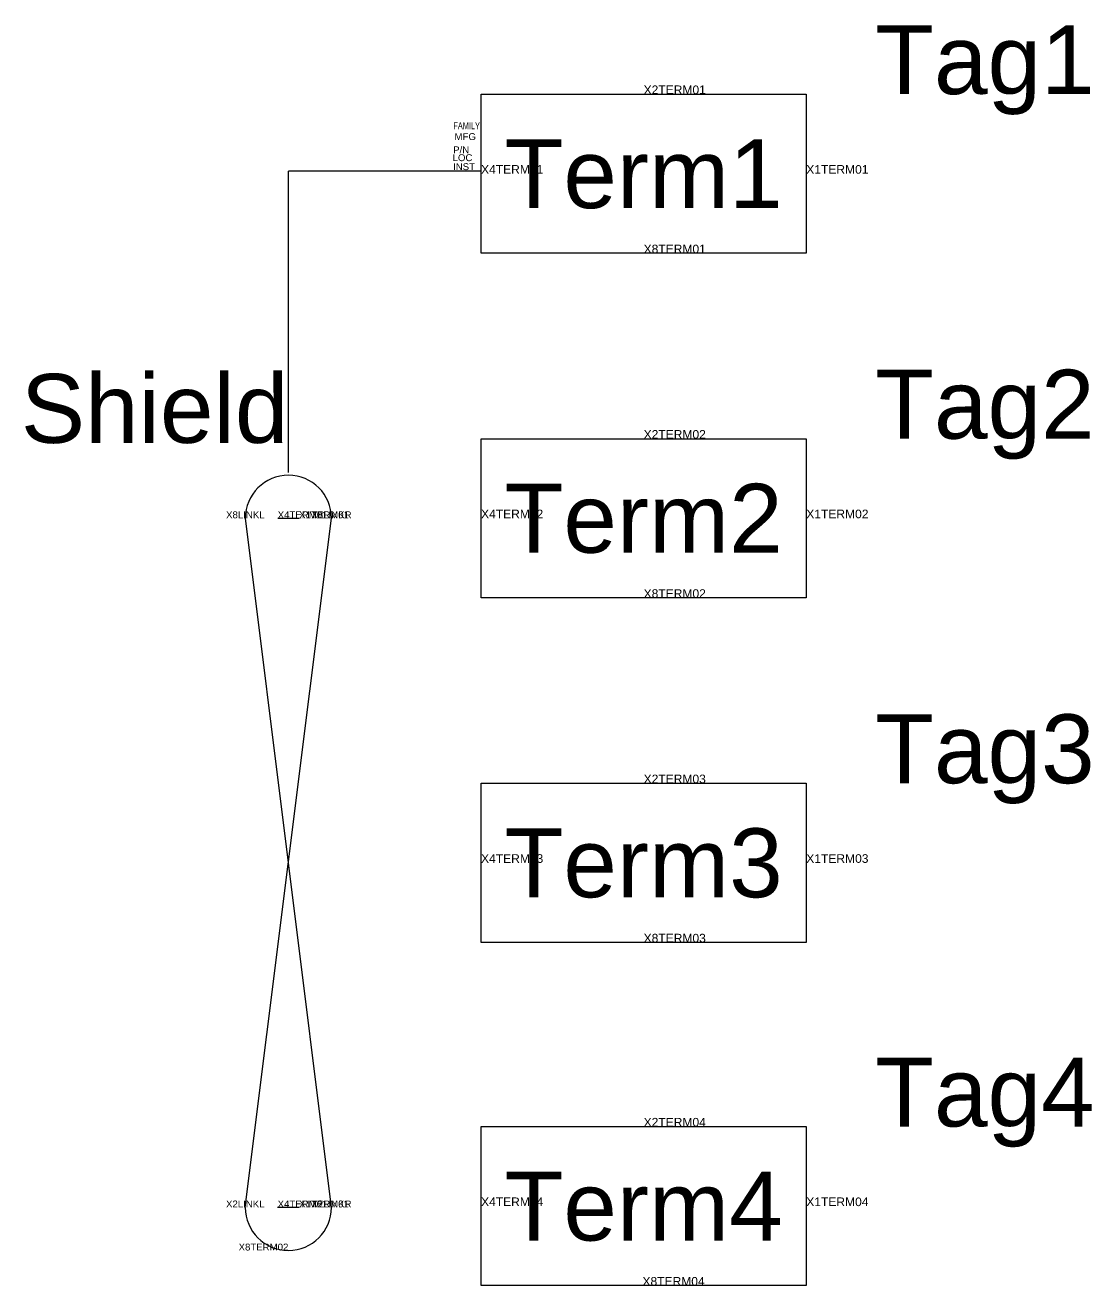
# Model space of a CAD drawing. Header units: inches. Extents: x -0.66 to 3.89, y -1.62 to 0.21.
# Drawn here: x -0.661 to 0.886, y -1.618 to 0.212 of the extents above; entities outside this region: 3.
import ezdxf
from ezdxf.enums import TextEntityAlignment as Align

# ---------------------------------------------------------------- set-up
doc = ezdxf.new("R2010")
doc.units = ezdxf.units.IN
doc.header["$MEASUREMENT"] = 0
doc.layers.add('LINK', color=9, linetype='Continuous')
doc.layers.add('WIRES', color=7, linetype='Continuous')
doc.styles.add('INERCONNECT TABLES', font='arial.ttf', dxfattribs={"height": 0.1})
doc.styles.add('WD', font='arial.ttf', dxfattribs={"height": 1})

msp = doc.modelspace()

# ---------------------------------------------------------------- linework, layer by layer
for p, q in [((-0.2951, -0.5039), (-0.2639, -0.5039)), ((-0.264, -1.5039), (-0.2952, -1.5039))]:
    msp.add_line(p, q)
for points in [[(0, 0.1116), (0.4719, 0.1116), (0.4719, -0.1194), (0, -0.1194)], [(0, -0.3884), (0.4719, -0.3884), (0.4719, -0.6194), (0, -0.6194)], [(0, -0.8884), (0.4719, -0.8884), (0.4719, -1.1194), (0, -1.1194)], [(0, -1.3865), (0.4719, -1.3865), (0.4719, -1.6174), (0, -1.6174)]]:
    msp.add_lwpolyline(points, close=True)
for centre, start, end in [((-0.2795, -0.5039), 360, 180), ((-0.2796, -1.5039), 180, 0)]:
    msp.add_arc(centre, 0.0625, start, end)
at = {"layer": 'LINK'}
for p, q in [((-0.3421, -1.5039), (-0.217, -0.5039)), ((-0.2171, -1.5039), (-0.342, -0.5039))]:
    msp.add_line(p, q, dxfattribs=at)
at = {"layer": 'WIRES'}
for p in [(-0.2795, -0.4374), (0, 0)]:
    msp.add_line(p, (-0.2795, 0), dxfattribs=at)

# ---------------------------------------------------------------- texts
at = {"linetype": 'Continuous', "style": 'INERCONNECT TABLES', "flags": 8}
for tag, p in [('Tag1', (0.5719, 0.1616)), ('Tag2', (0.5719, -0.3384)), ('Desc2', (3.5, -0.7539)), ('Tag3', (0.5719, -0.8384)), ('Desc3', (3.5, -0.9039)), ('Tag4', (0.5719, -1.3365))]:
    msp.add_attdef(tag, text='', height=0.1, dxfattribs=at).set_placement(p, align=Align.MIDDLE_LEFT)
at = {"style": 'WD'}
for tag, p, height, flags in [('X2TERM01', (0.2359, 0.1116), 0.0125, 9), ('X4TERM01', (0, -0.0039), 0.0125, 9), ('X1TERM01', (0.4719, -0.0039), 0.0125, 9), ('X8TERM01', (0.2359, -0.1194), 0.0125, 9), ('X2TERM02', (0.2359, -0.3884), 0.0125, 9), ('X4TERM01', (-0.2951, -0.5039), 0.01, 1), ('X1TERM01', (-0.2639, -0.5039), 0.01, 9), ('X4TERM02', (0, -0.5039), 0.0125, 9), ('X1TERM02', (0.4719, -0.5039), 0.0125, 9), ('X8TERM02', (0.2359, -0.6194), 0.0125, 9), ('X2TERM03', (0.2359, -0.8884), 0.0125, 9), ('X4TERM03', (0, -1.0039), 0.0125, 9), ('X1TERM03', (0.4719, -1.0039), 0.0125, 9), ('X8TERM03', (0.2359, -1.1194), 0.0125, 9), ('X2TERM04', (0.2359, -1.3865), 0.0125, 9), ('X4TERM01', (-0.2952, -1.5039), 0.01, 9), ('X1TERM01', (-0.264, -1.5039), 0.01, 9), ('X4TERM04', (0, -1.502), 0.0125, 9), ('X1TERM04', (0.4719, -1.502), 0.0125, 9), ('X8TERM04', (0.2342, -1.6174), 0.0125, 9)]:
    msp.add_attdef(tag, p, '', height=height, dxfattribs=dict(at, flags=flags))
at = {"style": 'WD', "width": 0.7, "flags": 9}
msp.add_attdef('FAMILY', (-0.0402, 0.0607), '', height=0.01, dxfattribs=at)
at = {"linetype": 'Continuous', "style": 'INERCONNECT TABLES', "flags": 9}
msp.add_attdef('MFG', text='', height=0.01, dxfattribs=at).set_placement((-0.0075, 0.0449), align=Align.RIGHT)
at = {"linetype": 'Continuous', "style": 'INERCONNECT TABLES', "flags": 8}
for tag, p in [('Term1', (0.2359, -0.0039)), ('Term2', (0.2359, -0.5039)), ('Term3', (0.2359, -1.0039)), ('Term4', (0.2359, -1.502))]:
    msp.add_attdef(tag, text='', height=0.1, dxfattribs=at).set_placement(p, align=Align.MIDDLE_CENTER)
at = {"linetype": 'Continuous', "style": 'INERCONNECT TABLES', "flags": 9}
for tag, p in [('LOC', (-0.0413, 0.0143)), ('P/N', (-0.0405, 0.0257)), ('INST', (-0.0406, 0.0013))]:
    msp.add_attdef(tag, p, '', height=0.01, dxfattribs=at)
for tag, text, height, style, flags, p in [('Shield', 'SHLD', 0.1, 'INERCONNECT TABLES', 8, (-0.2795, -0.3945)), ('X8TERM02', '', 0.01, 'WD', 9, (-0.2796, -1.5664))]:
    msp.add_attdef(tag, text=text, height=height, dxfattribs=dict(style=style, flags=flags)).set_placement(p, align=Align.RIGHT)
at = {"style": 'WD', "flags": 9}
for tag, p in [('X8LINKL', (-0.342, -0.5039)), ('X8LINKR', (-0.217, -0.5039)), ('X2LINKL', (-0.3421, -1.5039)), ('X2LINKR', (-0.2171, -1.5039))]:
    msp.add_attdef(tag, text='', height=0.01, dxfattribs=at).set_placement(p, align=Align.CENTER)
at = {"style": 'INERCONNECT TABLES', "flags": 8}
msp.add_attdef('Desc1', text='', height=0.1, dxfattribs=at).set_placement((3.5, -0.6039), align=Align.MIDDLE_LEFT)

doc.saveas('drawing.dxf')
